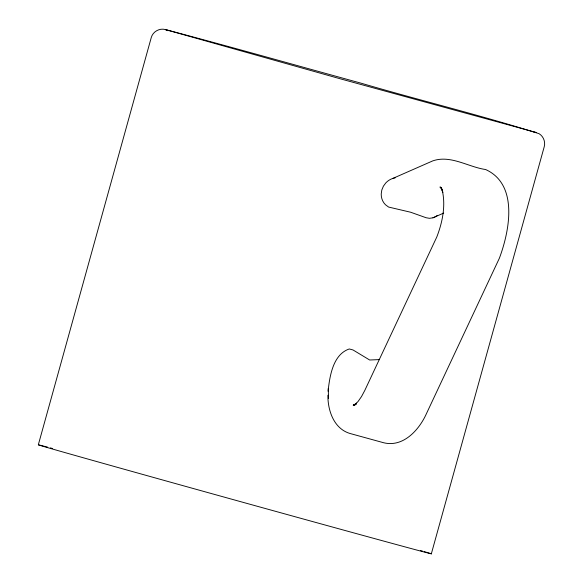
<?xml version="1.0" encoding="UTF-8"?>
<svg xmlns="http://www.w3.org/2000/svg" width="583" height="583" viewBox="0 0 583 583"><rect width="100%" height="100%" fill="white"/><g stroke="black" fill="none" stroke-linecap="round" stroke-linejoin="round"><path stroke-width="0.87" d="M328.564 398.422L328.222 388.497M328.091 391.215C329.708 376.297 332.922 354.5 349.253 348.969L353.006 349.953L369.666 360.002L379.628 359.587M38.325 444.785L151.259 37.56C152.863 31.635 159.458 27.889 165.368 29.565C230.649 46.778 295.603 65.245 360.724 83.085C419.986 100.436 480.166 115.084 539.035 133.675C543.385 136.276 545.586 141.727 544.26 146.624L431.325 553.85M392.789 178.442L432.673 160.923C450.499 154.604 468.295 167.059 485.646 169.529C518.834 184.578 509.462 231.262 499.376 258.225L426.443 413.639C419.221 429.78 403.392 447.584 383.738 442.767L349.873 433.446C333.782 428.592 327.741 410.425 327.886 395.179M395.15 177.873A16.994 16.018 -73.9 0 0 385.88 182.814L383.403 186.159L381.814 189.978L381.216 194.022A14.764 13.919 -73.9 0 0 385.487 204.764L388.606 207.06L410.643 212.234L426.122 217.743L429.482 218.319L432.899 217.816L443.707 213.072M355.04 404.77L353.276 405.039L356.257 404.026L353.276 405.455L356.592 403.137L354.53 405.2L358.122 401.417L361.518 396.557L364.761 390.508L436.791 237.004C442.541 222.101 445.922 205.486 442.133 189.686L442.825 192.434L440.872 187.522L442.22 189.555M354.173 404.347L355.623 404.544M534.064 132.195L536.287 132.501L340.924 78.989L165.368 29.565L168.115 30.739M439.976 187.194L441.316 187.777M440.18 186.859L442.176 189.555M424.278 551.656A204.203 0.714 15.5 0 1 230.744 498.924A204.203 0.714 15.5 0 1 47.733 447.205M50.327 447.897A204.203 0.714 15.5 0 1 52.477 448.473M420.379 550.527A204.203 0.714 15.5 0 1 422.821 551.234M437.345 215.389A14.764 12.17 -74.2 0 1 432.899 217.816"/></g></svg>
